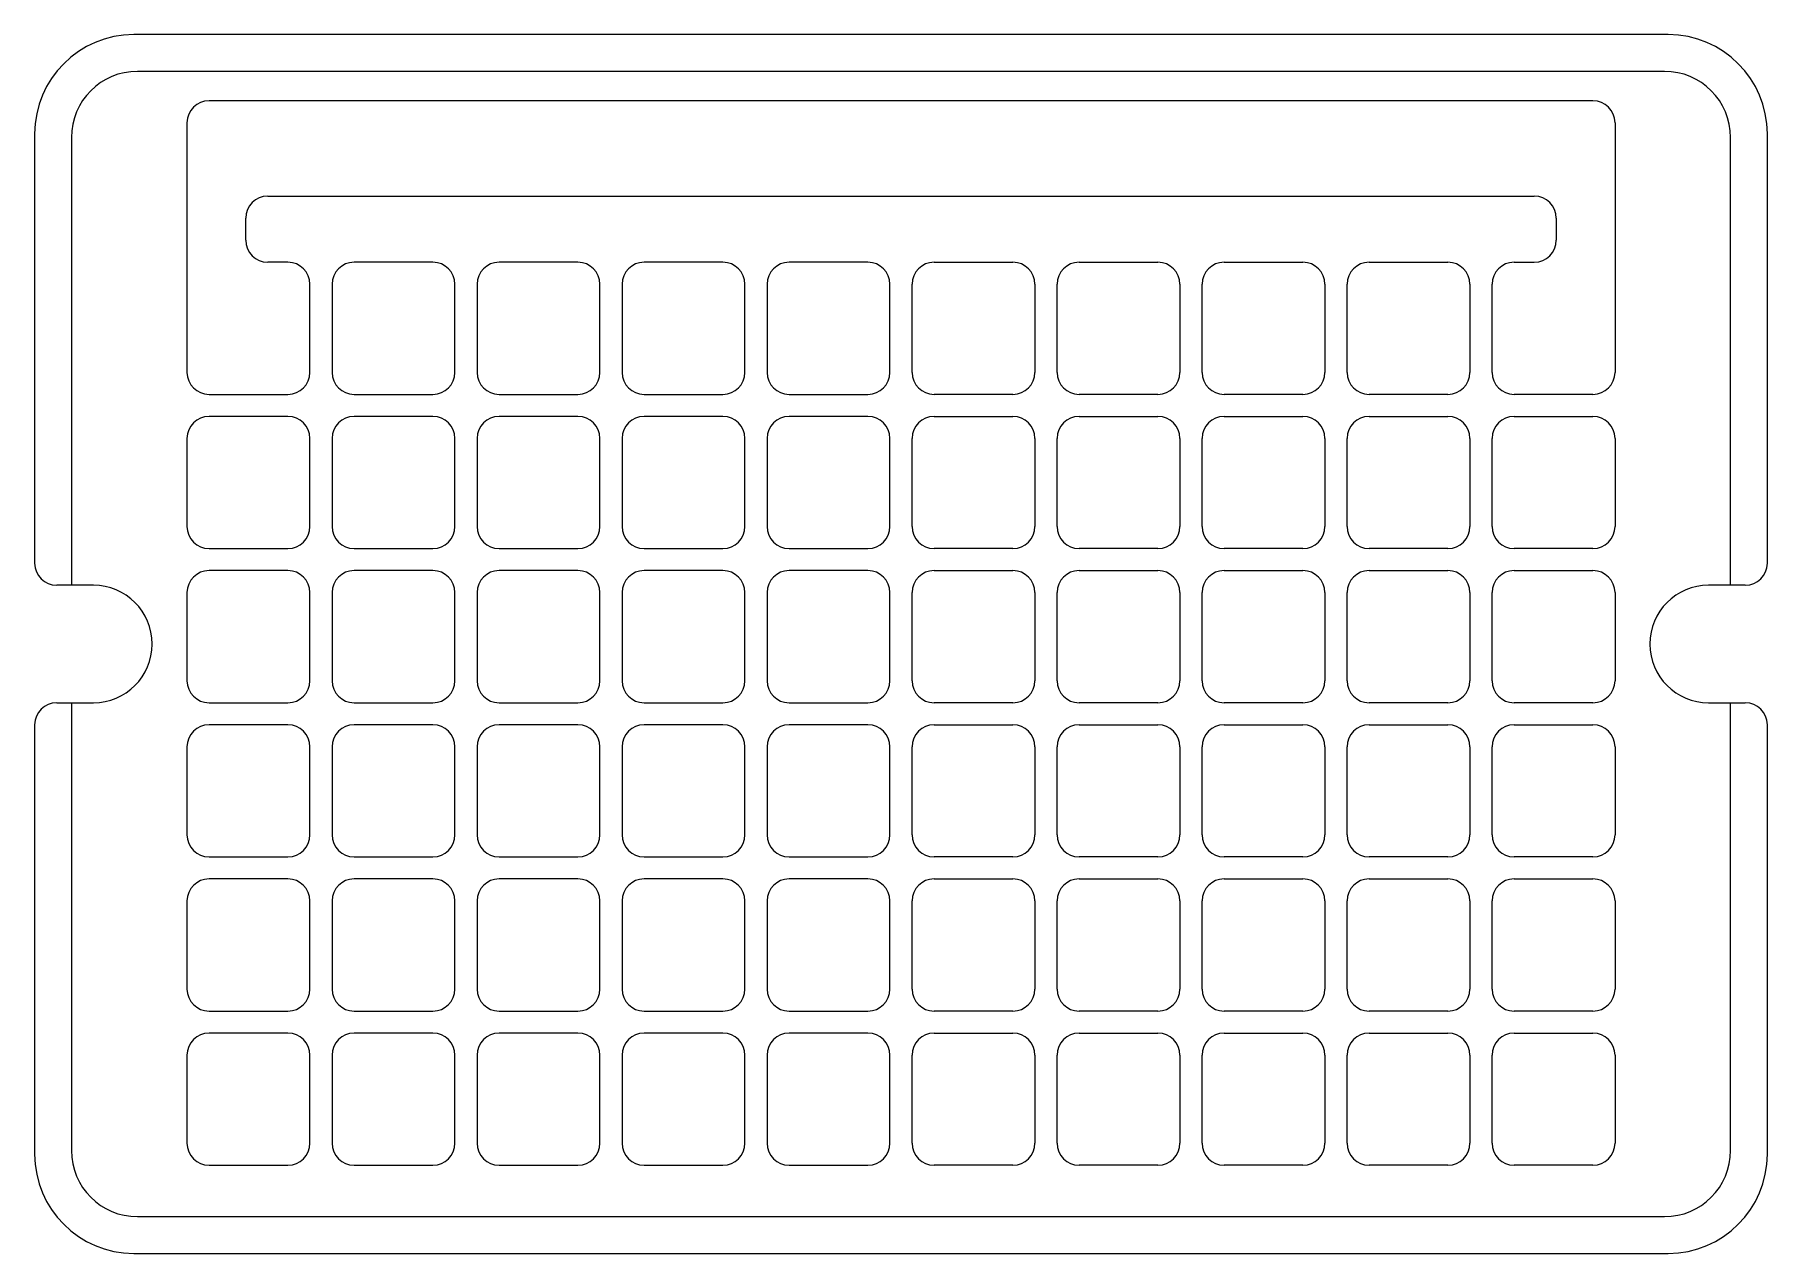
# Model space of a CAD drawing. Header units: millimetres. Extents: x -118 to 118, y -83 to 83.
import ezdxf

# ---------------------------------------------------------------- set-up
doc = ezdxf.new("R2010")
doc.units = ezdxf.units.MM

msp = doc.modelspace()

# ---------------------------------------------------------------- linework, layer by layer
at = {"color": 7, "linetype": 'Continuous', "lineweight": 15}
for p, q in [((104.5, 83), (-104.5, 83)), ((104, 78), (-104, 78)), ((94.25, 74), (-94.25, 74)), ((-97.25, 71), (-97.25, 37)), ((97.25, 71), (97.25, 37)), ((-118, 69.5), (-118, 11)), ((-113, 69), (-113, 8)), ((113, 8), (113, 69)), ((118, 11), (118, 69.5)), ((-86.25, 61), (86.25, 61)), ((-89.25, 55), (-89.25, 58)), ((89.25, 58), (89.25, 55)), ((-83.5, 52), (-86.25, 52)), ((-63.75, 52), (-74.5, 52)), ((-44, 52), (-54.75, 52)), ((-24.25, 52), (-35, 52)), ((-4.5, 52), (-15.25, 52)), ((4.5, 52), (15.25, 52)), ((24.25, 52), (35, 52)), ((44, 52), (54.75, 52)), ((63.75, 52), (74.5, 52)), ((83.5, 52), (86.25, 52)), ((-80.5, 37), (-80.5, 49)), ((-77.5, 49), (-77.5, 37)), ((-60.75, 37), (-60.75, 49)), ((-57.75, 49), (-57.75, 37)), ((-41, 37), (-41, 49)), ((-38, 49), (-38, 37)), ((-21.25, 37), (-21.25, 49)), ((-18.25, 49), (-18.25, 37)), ((-1.5, 37), (-1.5, 49)), ((1.5, 37), (1.5, 49)), ((18.25, 49), (18.25, 37)), ((21.25, 37), (21.25, 49)), ((38, 49), (38, 37)), ((41, 37), (41, 49)), ((57.75, 49), (57.75, 37)), ((60.75, 37), (60.75, 49)), ((77.5, 49), (77.5, 37)), ((80.5, 37), (80.5, 49)), ((-94.25, 34), (-83.5, 34)), ((-74.5, 34), (-63.75, 34)), ((-54.75, 34), (-44, 34)), ((-35, 34), (-24.25, 34)), ((-15.25, 34), (-4.5, 34)), ((15.25, 34), (4.5, 34)), ((35, 34), (24.25, 34)), ((54.75, 34), (44, 34)), ((74.5, 34), (63.75, 34)), ((94.25, 34), (83.5, 34)), ((-83.5, 31), (-94.25, 31)), ((-63.75, 31), (-74.5, 31)), ((-44, 31), (-54.75, 31)), ((-24.25, 31), (-35, 31)), ((-4.5, 31), (-15.25, 31)), ((4.5, 31), (15.25, 31)), ((24.25, 31), (35, 31)), ((44, 31), (54.75, 31)), ((63.75, 31), (74.5, 31)), ((83.5, 31), (94.25, 31)), ((-97.25, 28), (-97.25, 16)), ((-80.5, 16), (-80.5, 28)), ((-77.5, 28), (-77.5, 16)), ((-60.75, 16), (-60.75, 28)), ((-57.75, 28), (-57.75, 16)), ((-41, 16), (-41, 28)), ((-38, 28), (-38, 16)), ((-21.25, 16), (-21.25, 28)), ((-18.25, 28), (-18.25, 16)), ((-1.5, 16), (-1.5, 28)), ((1.5, 16), (1.5, 28)), ((18.25, 28), (18.25, 16)), ((21.25, 16), (21.25, 28)), ((38, 28), (38, 16)), ((41, 16), (41, 28)), ((57.75, 28), (57.75, 16)), ((60.75, 16), (60.75, 28)), ((77.5, 28), (77.5, 16)), ((80.5, 16), (80.5, 28)), ((97.25, 28), (97.25, 16)), ((-94.25, 13), (-83.5, 13)), ((-74.5, 13), (-63.75, 13)), ((-54.75, 13), (-44, 13)), ((-35, 13), (-24.25, 13)), ((-15.25, 13), (-4.5, 13)), ((15.25, 13), (4.5, 13)), ((35, 13), (24.25, 13)), ((54.75, 13), (44, 13)), ((74.5, 13), (63.75, 13)), ((94.25, 13), (83.5, 13)), ((-83.5, 10), (-94.25, 10)), ((-63.75, 10), (-74.5, 10)), ((-44, 10), (-54.75, 10)), ((-24.25, 10), (-35, 10)), ((-4.5, 10), (-15.25, 10)), ((4.5, 10), (15.25, 10)), ((24.25, 10), (35, 10)), ((44, 10), (54.75, 10)), ((63.75, 10), (74.5, 10)), ((83.5, 10), (94.25, 10)), ((-110, 8), (-115, 8)), ((115, 8), (110, 8)), ((-97.25, 7), (-97.25, -5)), ((-80.5, -5), (-80.5, 7)), ((-77.5, 7), (-77.5, -5)), ((-60.75, -5), (-60.75, 7)), ((-57.75, 7), (-57.75, -5)), ((-41, -5), (-41, 7)), ((-38, 7), (-38, -5)), ((-21.25, -5), (-21.25, 7)), ((-18.25, 7), (-18.25, -5)), ((-1.5, -5), (-1.5, 7)), ((1.5, -5), (1.5, 7)), ((18.25, 7), (18.25, -5)), ((21.25, -5), (21.25, 7)), ((38, 7), (38, -5)), ((41, -5), (41, 7)), ((57.75, 7), (57.75, -5)), ((60.75, -5), (60.75, 7)), ((77.5, 7), (77.5, -5)), ((80.5, -5), (80.5, 7)), ((97.25, 7), (97.25, -5)), ((-115, -8), (-110, -8)), ((-113, -8), (-113, -69)), ((-94.25, -8), (-83.5, -8)), ((-74.5, -8), (-63.75, -8)), ((-54.75, -8), (-44, -8)), ((-35, -8), (-24.25, -8)), ((-15.25, -8), (-4.5, -8)), ((15.25, -8), (4.5, -8)), ((35, -8), (24.25, -8)), ((54.75, -8), (44, -8)), ((74.5, -8), (63.75, -8)), ((94.25, -8), (83.5, -8)), ((110, -8), (115, -8)), ((113, -69), (113, -8)), ((-118, -11), (-118, -69.5)), ((-83.5, -11), (-94.25, -11)), ((-63.75, -11), (-74.5, -11)), ((-44, -11), (-54.75, -11)), ((-24.25, -11), (-35, -11)), ((-4.5, -11), (-15.25, -11)), ((4.5, -11), (15.25, -11)), ((24.25, -11), (35, -11)), ((44, -11), (54.75, -11)), ((63.75, -11), (74.5, -11)), ((83.5, -11), (94.25, -11)), ((118, -69.5), (118, -11)), ((-97.25, -14), (-97.25, -26)), ((-80.5, -26), (-80.5, -14)), ((-77.5, -14), (-77.5, -26)), ((-60.75, -26), (-60.75, -14)), ((-57.75, -14), (-57.75, -26)), ((-41, -26), (-41, -14)), ((-38, -14), (-38, -26)), ((-21.25, -26), (-21.25, -14)), ((-18.25, -14), (-18.25, -26)), ((-1.5, -26), (-1.5, -14)), ((1.5, -26), (1.5, -14)), ((18.25, -14), (18.25, -26)), ((21.25, -26), (21.25, -14)), ((38, -14), (38, -26)), ((41, -26), (41, -14)), ((57.75, -14), (57.75, -26)), ((60.75, -26), (60.75, -14)), ((77.5, -14), (77.5, -26)), ((80.5, -26), (80.5, -14)), ((97.25, -14), (97.25, -26)), ((-94.25, -29), (-83.5, -29)), ((-74.5, -29), (-63.75, -29)), ((-54.75, -29), (-44, -29)), ((-35, -29), (-24.25, -29)), ((-15.25, -29), (-4.5, -29)), ((15.25, -29), (4.5, -29)), ((35, -29), (24.25, -29)), ((54.75, -29), (44, -29)), ((74.5, -29), (63.75, -29)), ((94.25, -29), (83.5, -29)), ((-83.5, -32), (-94.25, -32)), ((-63.75, -32), (-74.5, -32)), ((-44, -32), (-54.75, -32)), ((-24.25, -32), (-35, -32)), ((-4.5, -32), (-15.25, -32)), ((4.5, -32), (15.25, -32)), ((24.25, -32), (35, -32)), ((44, -32), (54.75, -32)), ((63.75, -32), (74.5, -32)), ((83.5, -32), (94.25, -32)), ((-97.25, -35), (-97.25, -47)), ((-80.5, -47), (-80.5, -35)), ((-77.5, -35), (-77.5, -47)), ((-60.75, -47), (-60.75, -35)), ((-57.75, -35), (-57.75, -47)), ((-41, -47), (-41, -35)), ((-38, -35), (-38, -47)), ((-21.25, -47), (-21.25, -35)), ((-18.25, -35), (-18.25, -47)), ((-1.5, -47), (-1.5, -35)), ((1.5, -47), (1.5, -35)), ((18.25, -35), (18.25, -47)), ((21.25, -47), (21.25, -35)), ((38, -35), (38, -47)), ((41, -47), (41, -35)), ((57.75, -35), (57.75, -47)), ((60.75, -47), (60.75, -35)), ((77.5, -35), (77.5, -47)), ((80.5, -47), (80.5, -35)), ((97.25, -35), (97.25, -47)), ((-94.25, -50), (-83.5, -50)), ((-74.5, -50), (-63.75, -50)), ((-54.75, -50), (-44, -50)), ((-35, -50), (-24.25, -50)), ((-15.25, -50), (-4.5, -50)), ((15.25, -50), (4.5, -50)), ((35, -50), (24.25, -50)), ((54.75, -50), (44, -50)), ((74.5, -50), (63.75, -50)), ((94.25, -50), (83.5, -50)), ((-83.5, -53), (-94.25, -53)), ((-63.75, -53), (-74.5, -53)), ((-44, -53), (-54.75, -53)), ((-24.25, -53), (-35, -53)), ((-4.5, -53), (-15.25, -53)), ((4.5, -53), (15.25, -53)), ((24.25, -53), (35, -53)), ((44, -53), (54.75, -53)), ((63.75, -53), (74.5, -53)), ((83.5, -53), (94.25, -53)), ((-97.25, -56), (-97.25, -68)), ((-80.5, -68), (-80.5, -56)), ((-77.5, -56), (-77.5, -68)), ((-60.75, -68), (-60.75, -56)), ((-57.75, -56), (-57.75, -68)), ((-41, -68), (-41, -56)), ((-38, -56), (-38, -68)), ((-21.25, -68), (-21.25, -56)), ((-18.25, -56), (-18.25, -68)), ((-1.5, -68), (-1.5, -56)), ((1.5, -68), (1.5, -56)), ((18.25, -56), (18.25, -68)), ((21.25, -68), (21.25, -56)), ((38, -56), (38, -68)), ((41, -68), (41, -56)), ((57.75, -56), (57.75, -68)), ((60.75, -68), (60.75, -56)), ((77.5, -56), (77.5, -68)), ((80.5, -68), (80.5, -56)), ((97.25, -56), (97.25, -68)), ((-94.25, -71), (-83.5, -71)), ((-74.5, -71), (-63.75, -71)), ((-54.75, -71), (-44, -71)), ((-35, -71), (-24.25, -71)), ((-15.25, -71), (-4.5, -71)), ((15.25, -71), (4.5, -71)), ((35, -71), (24.25, -71)), ((54.75, -71), (44, -71)), ((74.5, -71), (63.75, -71)), ((94.25, -71), (83.5, -71)), ((-104, -78), (104, -78)), ((-104.5, -83), (104.5, -83))]:
    msp.add_line(p, q, dxfattribs=at)
for centre, radius, start, end in [((-104.5, 69.5), 13.5, 90, 180), ((104.5, 69.5), 13.5, 0, 90), ((-104, 69), 9, 90, 180), ((104, 69), 9, 0, 90), ((-94.25, 71), 3, 90, 180), ((94.25, 71), 3, 0, 90), ((-86.25, 58), 3, 90, 180), ((86.25, 58), 3, 0, 90), ((-86.25, 55), 3, 180, 270), ((86.25, 55), 3, 270, 0), ((-83.5, 49), 3, 0, 90), ((-74.5, 49), 3, 90, 180), ((-63.75, 49), 3, 0, 90), ((-54.75, 49), 3, 90, 180), ((-44, 49), 3, 0, 90), ((-35, 49), 3, 90, 180), ((-24.25, 49), 3, 0, 90), ((-15.25, 49), 3, 90, 180), ((-4.5, 49), 3, 0, 90), ((4.5, 49), 3, 90, 180), ((15.25, 49), 3, 0, 90), ((24.25, 49), 3, 90, 180), ((35, 49), 3, 0, 90), ((44, 49), 3, 90, 180), ((54.75, 49), 3, 0, 90), ((63.75, 49), 3, 90, 180), ((74.5, 49), 3, 0, 90), ((83.5, 49), 3, 90, 180), ((-94.25, 37), 3, 180, 270), ((-83.5, 37), 3, 270, 0), ((-74.5, 37), 3, 180, 270), ((-63.75, 37), 3, 270, 0), ((-54.75, 37), 3, 180, 270), ((-44, 37), 3, 270, 0), ((-35, 37), 3, 180, 270), ((-24.25, 37), 3, 270, 0), ((-15.25, 37), 3, 180, 270), ((-4.5, 37), 3, 270, 0), ((4.5, 37), 3, 180, 270), ((15.25, 37), 3, 270, 0), ((24.25, 37), 3, 180, 270), ((35, 37), 3, 270, 0), ((44, 37), 3, 180, 270), ((54.75, 37), 3, 270, 0), ((63.75, 37), 3, 180, 270), ((74.5, 37), 3, 270, 0), ((83.5, 37), 3, 180, 270), ((94.25, 37), 3, 270, 0), ((-94.25, 28), 3, 90, 180), ((-83.5, 28), 3, 0, 90), ((-74.5, 28), 3, 90, 180), ((-63.75, 28), 3, 0, 90), ((-54.75, 28), 3, 90, 180), ((-44, 28), 3, 0, 90), ((-35, 28), 3, 90, 180), ((-24.25, 28), 3, 0, 90), ((-15.25, 28), 3, 90, 180), ((-4.5, 28), 3, 0, 90), ((4.5, 28), 3, 90, 180), ((15.25, 28), 3, 0, 90), ((24.25, 28), 3, 90, 180), ((35, 28), 3, 0, 90), ((44, 28), 3, 90, 180), ((54.75, 28), 3, 0, 90), ((63.75, 28), 3, 90, 180), ((74.5, 28), 3, 0, 90), ((83.5, 28), 3, 90, 180), ((94.25, 28), 3, 0, 90), ((-94.25, 16), 3, 180, 270), ((-83.5, 16), 3, 270, 0), ((-74.5, 16), 3, 180, 270), ((-63.75, 16), 3, 270, 0), ((-54.75, 16), 3, 180, 270), ((-44, 16), 3, 270, 0), ((-35, 16), 3, 180, 270), ((-24.25, 16), 3, 270, 0), ((-15.25, 16), 3, 180, 270), ((-4.5, 16), 3, 270, 0), ((4.5, 16), 3, 180, 270), ((15.25, 16), 3, 270, 0), ((24.25, 16), 3, 180, 270), ((35, 16), 3, 270, 0), ((44, 16), 3, 180, 270), ((54.75, 16), 3, 270, 0), ((63.75, 16), 3, 180, 270), ((74.5, 16), 3, 270, 0), ((83.5, 16), 3, 180, 270), ((94.25, 16), 3, 270, 0), ((-115, 11), 3, 180, 270), ((-94.25, 7), 3, 90, 180), ((-83.5, 7), 3, 0, 90), ((-74.5, 7), 3, 90, 180), ((-63.75, 7), 3, 0, 90), ((-54.75, 7), 3, 90, 180), ((-44, 7), 3, 0, 90), ((-35, 7), 3, 90, 180), ((-24.25, 7), 3, 0, 90), ((-15.25, 7), 3, 90, 180), ((-4.5, 7), 3, 0, 90), ((4.5, 7), 3, 90, 180), ((15.25, 7), 3, 0, 90), ((24.25, 7), 3, 90, 180), ((35, 7), 3, 0, 90), ((44, 7), 3, 90, 180), ((54.75, 7), 3, 0, 90), ((63.75, 7), 3, 90, 180), ((74.5, 7), 3, 0, 90), ((83.5, 7), 3, 90, 180), ((94.25, 7), 3, 0, 90), ((115, 11), 3, 270, 0), ((-110, 0), 8, 270, 90), ((110, 0), 8, 90, 270), ((-94.25, -5), 3, 180, 270), ((-83.5, -5), 3, 270, 0), ((-74.5, -5), 3, 180, 270), ((-63.75, -5), 3, 270, 0), ((-54.75, -5), 3, 180, 270), ((-44, -5), 3, 270, 0), ((-35, -5), 3, 180, 270), ((-24.25, -5), 3, 270, 0), ((-15.25, -5), 3, 180, 270), ((-4.5, -5), 3, 270, 0), ((4.5, -5), 3, 180, 270), ((15.25, -5), 3, 270, 0), ((24.25, -5), 3, 180, 270), ((35, -5), 3, 270, 0), ((44, -5), 3, 180, 270), ((54.75, -5), 3, 270, 0), ((63.75, -5), 3, 180, 270), ((74.5, -5), 3, 270, 0), ((83.5, -5), 3, 180, 270), ((94.25, -5), 3, 270, 0), ((-115, -11), 3, 90, 180), ((115, -11), 3, 0, 90), ((-94.25, -14), 3, 90, 180), ((-83.5, -14), 3, 0, 90), ((-74.5, -14), 3, 90, 180), ((-63.75, -14), 3, 0, 90), ((-54.75, -14), 3, 90, 180), ((-44, -14), 3, 0, 90), ((-35, -14), 3, 90, 180), ((-24.25, -14), 3, 0, 90), ((-15.25, -14), 3, 90, 180), ((-4.5, -14), 3, 0, 90), ((4.5, -14), 3, 90, 180), ((15.25, -14), 3, 0, 90), ((24.25, -14), 3, 90, 180), ((35, -14), 3, 0, 90), ((44, -14), 3, 90, 180), ((54.75, -14), 3, 0, 90), ((63.75, -14), 3, 90, 180), ((74.5, -14), 3, 0, 90), ((83.5, -14), 3, 90, 180), ((94.25, -14), 3, 0, 90), ((-94.25, -26), 3, 180, 270), ((-83.5, -26), 3, 270, 0), ((-74.5, -26), 3, 180, 270), ((-63.75, -26), 3, 270, 0), ((-54.75, -26), 3, 180, 270), ((-44, -26), 3, 270, 0), ((-35, -26), 3, 180, 270), ((-24.25, -26), 3, 270, 0), ((-15.25, -26), 3, 180, 270), ((-4.5, -26), 3, 270, 0), ((4.5, -26), 3, 180, 270), ((15.25, -26), 3, 270, 0), ((24.25, -26), 3, 180, 270), ((35, -26), 3, 270, 0), ((44, -26), 3, 180, 270), ((54.75, -26), 3, 270, 0), ((63.75, -26), 3, 180, 270), ((74.5, -26), 3, 270, 0), ((83.5, -26), 3, 180, 270), ((94.25, -26), 3, 270, 0), ((-94.25, -35), 3, 90, 180), ((-83.5, -35), 3, 0, 90), ((-74.5, -35), 3, 90, 180), ((-63.75, -35), 3, 0, 90), ((-54.75, -35), 3, 90, 180), ((-44, -35), 3, 0, 90), ((-35, -35), 3, 90, 180), ((-24.25, -35), 3, 0, 90), ((-15.25, -35), 3, 90, 180), ((-4.5, -35), 3, 0, 90), ((4.5, -35), 3, 90, 180), ((15.25, -35), 3, 0, 90), ((24.25, -35), 3, 90, 180), ((35, -35), 3, 0, 90), ((44, -35), 3, 90, 180), ((54.75, -35), 3, 0, 90), ((63.75, -35), 3, 90, 180), ((74.5, -35), 3, 0, 90), ((83.5, -35), 3, 90, 180), ((94.25, -35), 3, 0, 90), ((-94.25, -47), 3, 180, 270), ((-83.5, -47), 3, 270, 0), ((-74.5, -47), 3, 180, 270), ((-63.75, -47), 3, 270, 0), ((-54.75, -47), 3, 180, 270), ((-44, -47), 3, 270, 0), ((-35, -47), 3, 180, 270), ((-24.25, -47), 3, 270, 0), ((-15.25, -47), 3, 180, 270), ((-4.5, -47), 3, 270, 0), ((4.5, -47), 3, 180, 270), ((15.25, -47), 3, 270, 0), ((24.25, -47), 3, 180, 270), ((35, -47), 3, 270, 0), ((44, -47), 3, 180, 270), ((54.75, -47), 3, 270, 0), ((63.75, -47), 3, 180, 270), ((74.5, -47), 3, 270, 0), ((83.5, -47), 3, 180, 270), ((94.25, -47), 3, 270, 0), ((-94.25, -56), 3, 90, 180), ((-83.5, -56), 3, 0, 90), ((-74.5, -56), 3, 90, 180), ((-63.75, -56), 3, 0, 90), ((-54.75, -56), 3, 90, 180), ((-44, -56), 3, 0, 90), ((-35, -56), 3, 90, 180), ((-24.25, -56), 3, 0, 90), ((-15.25, -56), 3, 90, 180), ((-4.5, -56), 3, 0, 90), ((4.5, -56), 3, 90, 180), ((15.25, -56), 3, 0, 90), ((24.25, -56), 3, 90, 180), ((35, -56), 3, 0, 90), ((44, -56), 3, 90, 180), ((54.75, -56), 3, 0, 90), ((63.75, -56), 3, 90, 180), ((74.5, -56), 3, 0, 90), ((83.5, -56), 3, 90, 180), ((94.25, -56), 3, 0, 90), ((-94.25, -68), 3, 180, 270), ((-83.5, -68), 3, 270, 0), ((-74.5, -68), 3, 180, 270), ((-63.75, -68), 3, 270, 0), ((-54.75, -68), 3, 180, 270), ((-44, -68), 3, 270, 0), ((-35, -68), 3, 180, 270), ((-24.25, -68), 3, 270, 0), ((-15.25, -68), 3, 180, 270), ((-4.5, -68), 3, 270, 0), ((4.5, -68), 3, 180, 270), ((15.25, -68), 3, 270, 0), ((24.25, -68), 3, 180, 270), ((35, -68), 3, 270, 0), ((44, -68), 3, 180, 270), ((54.75, -68), 3, 270, 0), ((63.75, -68), 3, 180, 270), ((74.5, -68), 3, 270, 0), ((83.5, -68), 3, 180, 270), ((94.25, -68), 3, 270, 0), ((-104.5, -69.5), 13.5, 180, 270), ((-104, -69), 9, 180, 270), ((104, -69), 9, 270, 0), ((104.5, -69.5), 13.5, 270, 0)]:
    msp.add_arc(centre, radius, start, end, dxfattribs=at)

doc.saveas('drawing.dxf')
